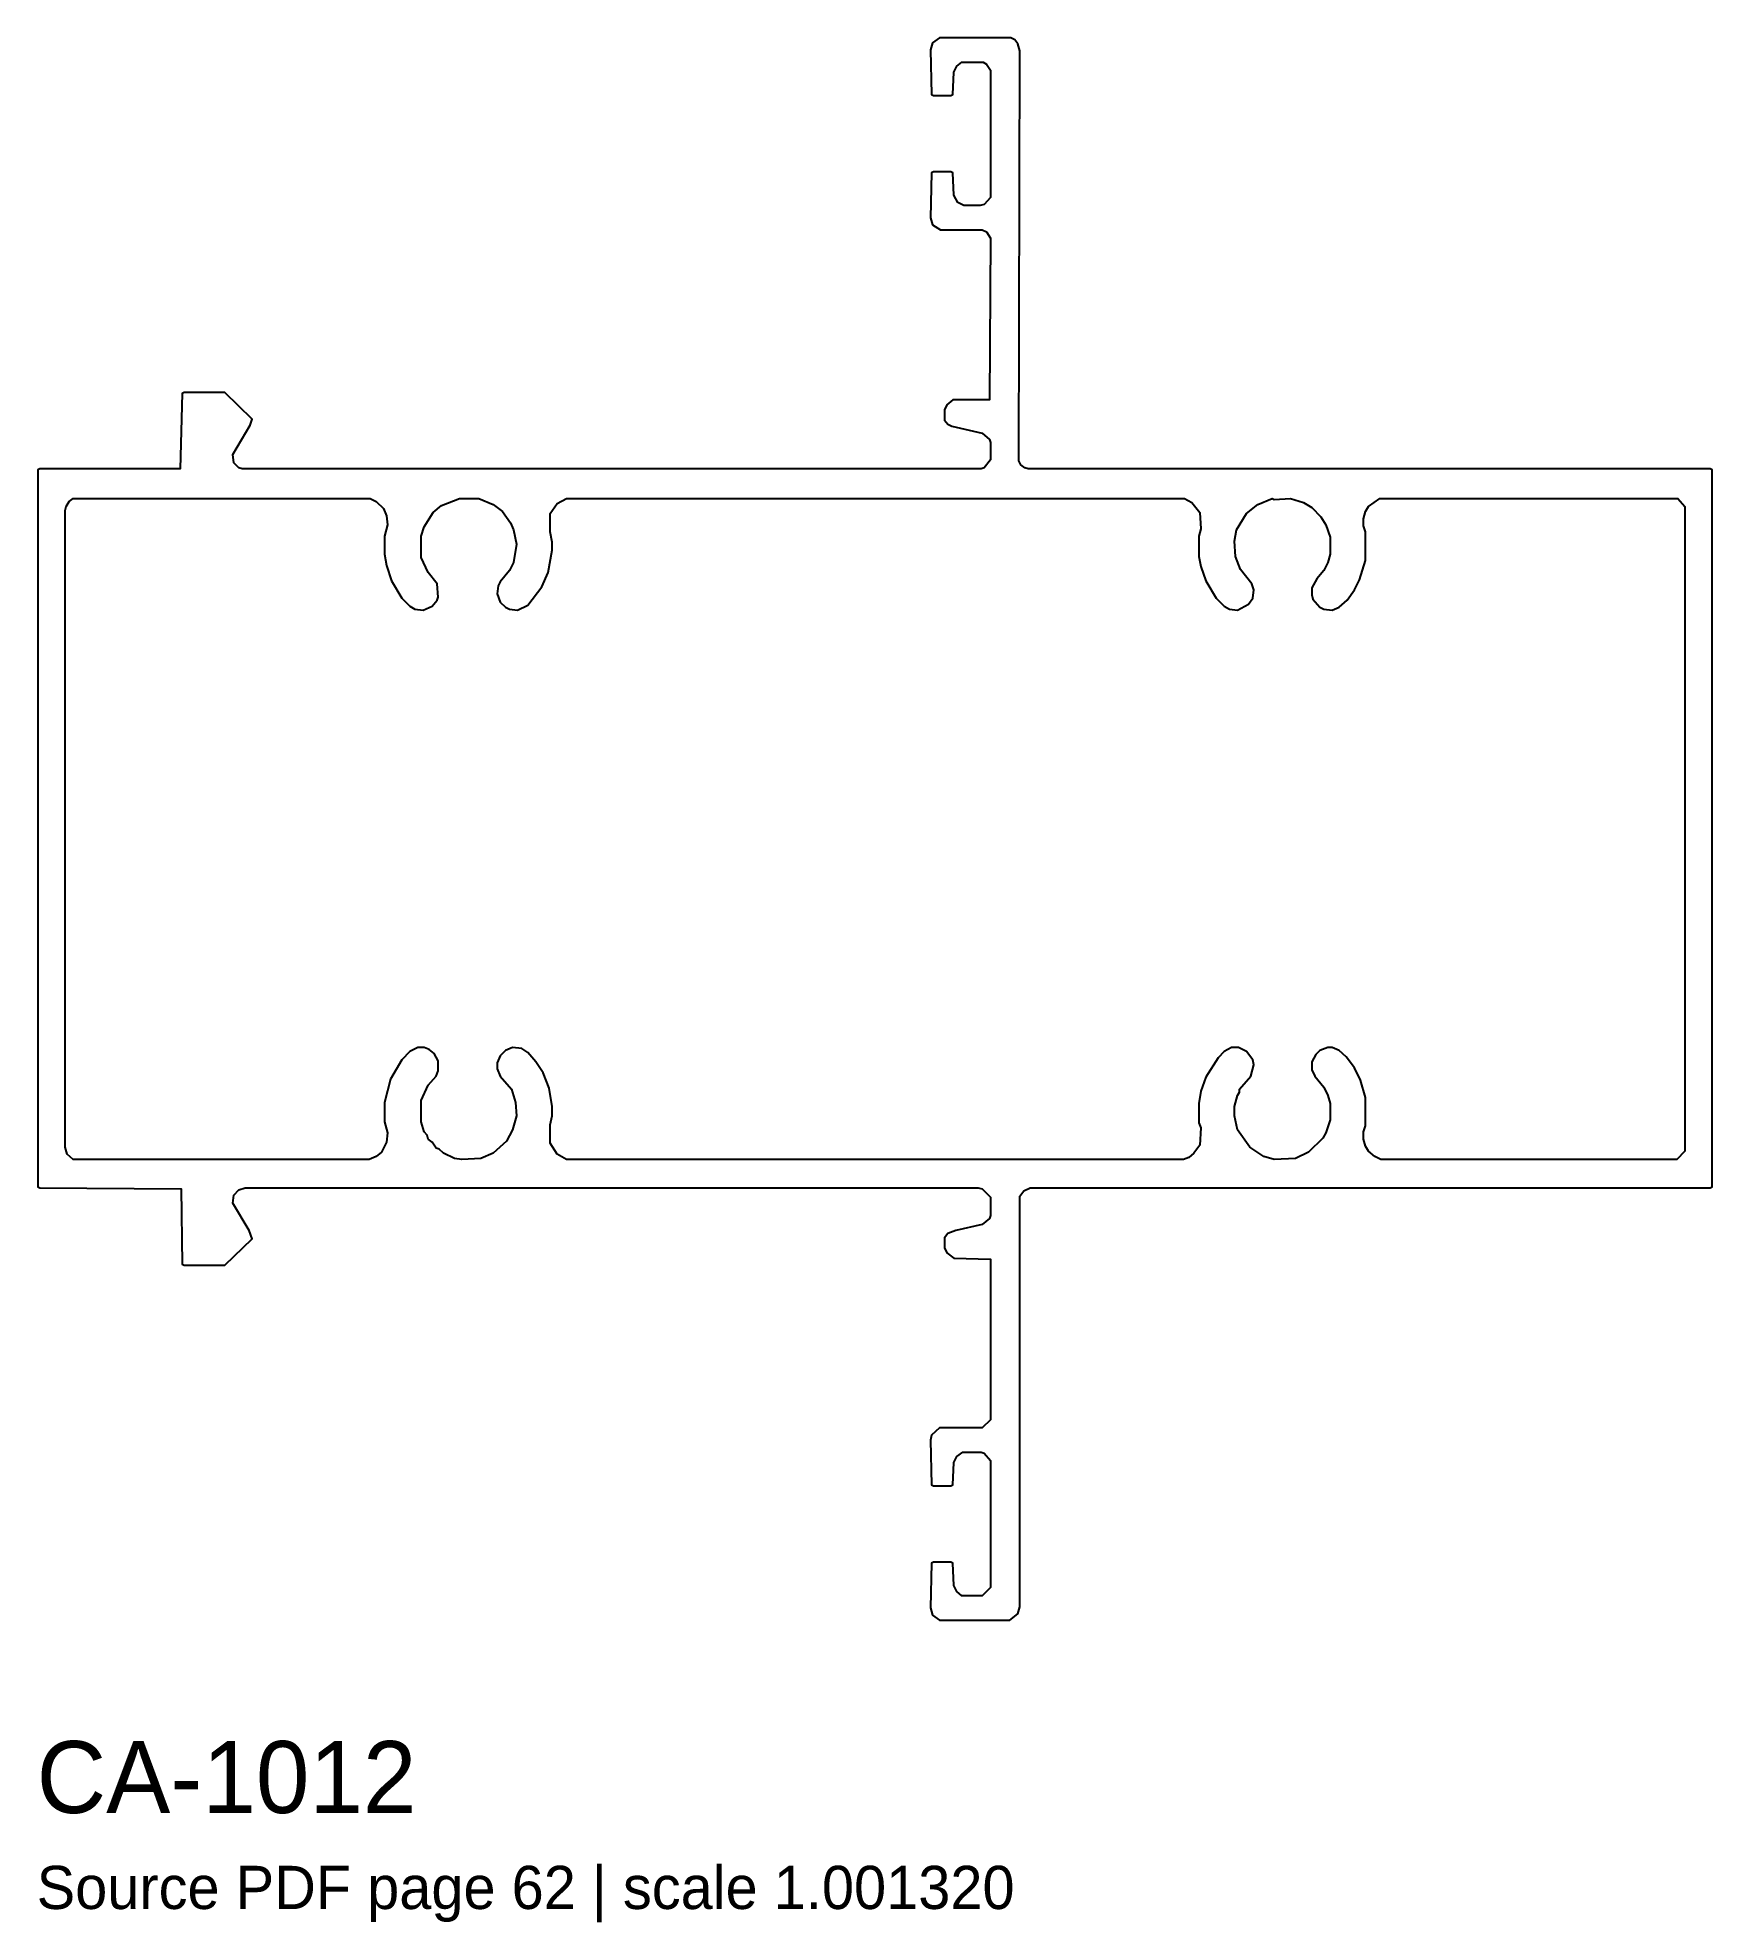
# Model space of a CAD drawing. Header units: millimetres. Extents: x 0 to 69.9, y -12.6 to 66.
import ezdxf

# ---------------------------------------------------------------- set-up
doc = ezdxf.new("R2010")
doc.units = ezdxf.units.MM
doc.layers.add('INFO', color=7, linetype='Continuous')
doc.layers.add('PROFILE', color=7, linetype='Continuous')

msp = doc.modelspace()

# ---------------------------------------------------------------- linework, layer by layer
at = {"layer": 'PROFILE'}
for points in [[(37.642, 66), (37.345, 65.788), (37.26, 65.491), (37.303, 63.626), (37.387, 63.584), (38.108, 63.584), (38.193, 63.626), (38.235, 64.559), (38.362, 64.813), (38.574, 64.983), (39.464, 64.983), (39.592, 64.898), (39.761, 64.644), (39.761, 59.345), (39.507, 59.048), (39.337, 59.006), (38.659, 59.006), (38.405, 59.133), (38.235, 59.43), (38.193, 60.362), (38.108, 60.405), (37.387, 60.405), (37.303, 60.362), (37.26, 58.497), (37.345, 58.2), (37.684, 57.988), (39.422, 57.988), (39.592, 57.904), (39.761, 57.649), (39.719, 50.909), (38.193, 50.909), (37.938, 50.697), (37.854, 50.486), (37.854, 50.062), (37.981, 49.892), (38.15, 49.807), (39.422, 49.511), (39.719, 49.256), (39.761, 49.129), (39.761, 48.408), (39.507, 48.069), (39.38, 48.027), (8.563, 48.027), (8.435, 48.069), (8.224, 48.281), (8.181, 48.62), (8.902, 49.85), (8.987, 50.104), (7.842, 51.206), (6.146, 51.206), (6.062, 51.164), (5.977, 48.027), (0.127, 48.027), (0.042, 47.985), (0.042, 18.1), (0.127, 18.058), (6.019, 18.015), (6.062, 14.879), (6.146, 14.836), (7.842, 14.836), (8.987, 15.938), (8.859, 16.277), (8.181, 17.422), (8.224, 17.761), (8.435, 17.973), (8.69, 18.058), (39.252, 18.058), (39.422, 18.015), (39.761, 17.676), (39.761, 16.913), (39.719, 16.786), (39.422, 16.532), (38.32, 16.277), (37.981, 16.15), (37.854, 15.981), (37.854, 15.557), (37.938, 15.345), (38.235, 15.133), (39.761, 15.091), (39.761, 8.393), (39.422, 8.054), (37.642, 8.054), (37.303, 7.757), (37.26, 7.545), (37.303, 5.68), (37.387, 5.638), (38.108, 5.638), (38.193, 5.68), (38.235, 6.613), (38.362, 6.867), (38.617, 7.037), (39.38, 7.037), (39.507, 6.994), (39.761, 6.697), (39.761, 1.399), (39.422, 1.06), (38.574, 1.06), (38.362, 1.229), (38.235, 1.484), (38.193, 2.416), (38.108, 2.459), (37.387, 2.459), (37.303, 2.416), (37.26, 0.551), (37.345, 0.254), (37.642, 0.042), (40.566, 0.042), (40.906, 0.297), (40.99, 0.593), (40.99, 17.719), (41.16, 17.931), (41.414, 18.058), (69.773, 18.058), (69.857, 18.1), (69.857, 47.985), (69.773, 48.027), (41.329, 48.027), (41.202, 48.069), (41.033, 48.197), (40.948, 48.366), (40.99, 65.449), (40.906, 65.746), (40.778, 65.915), (40.609, 66)], [(1.229, 46.459), (1.356, 46.671), (1.526, 46.798), (13.904, 46.798), (14.158, 46.671), (14.455, 46.374), (14.582, 46.077), (14.624, 45.696), (14.497, 45.229), (14.497, 44.466), (14.582, 44), (14.794, 43.364), (15.218, 42.644), (15.557, 42.304), (15.769, 42.177), (16.108, 42.135), (16.489, 42.304), (16.701, 42.559), (16.744, 42.686), (16.701, 43.237), (16.32, 43.703), (16.023, 44.339), (16.023, 45.229), (16.15, 45.611), (16.532, 46.204), (16.871, 46.501), (17.634, 46.798), (18.439, 46.798), (19.033, 46.543), (19.414, 46.247), (19.753, 45.78), (19.881, 45.484), (20.008, 44.89), (19.881, 44.127), (19.711, 43.788), (19.329, 43.322), (19.245, 43.152), (19.202, 42.813), (19.329, 42.474), (19.541, 42.262), (19.711, 42.177), (20.05, 42.135), (20.474, 42.347), (21.067, 43.11), (21.322, 43.703), (21.491, 44.636), (21.491, 44.975), (21.407, 45.399), (21.407, 46.162), (21.703, 46.586), (22.085, 46.798), (47.857, 46.798), (48.154, 46.628), (48.493, 46.204), (48.536, 45.526), (48.451, 45.229), (48.451, 44.382), (48.536, 43.958), (48.748, 43.364), (49.171, 42.644), (49.511, 42.304), (49.723, 42.177), (50.062, 42.135), (50.528, 42.389), (50.697, 42.644), (50.74, 42.983), (50.655, 43.237), (50.189, 43.83), (49.977, 44.382), (49.934, 45.017), (50.019, 45.484), (50.443, 46.162), (50.909, 46.543), (51.503, 46.798), (51.588, 46.755), (52.266, 46.798), (52.817, 46.628), (53.156, 46.416), (53.538, 46.035), (53.75, 45.696), (53.919, 45.187), (53.919, 44.466), (53.834, 44.127), (53.665, 43.788), (53.368, 43.449), (53.156, 43.067), (53.156, 42.771), (53.198, 42.601), (53.495, 42.262), (53.665, 42.177), (54.004, 42.135), (54.301, 42.262), (54.64, 42.559), (54.936, 42.983), (55.148, 43.407), (55.403, 44.212), (55.403, 45.399), (55.318, 45.653), (55.318, 45.95), (55.403, 46.247), (55.53, 46.459), (55.996, 46.798), (68.416, 46.798), (68.713, 46.459), (68.713, 19.584), (68.374, 19.245), (56.039, 19.245), (55.784, 19.372), (55.53, 19.584), (55.403, 19.796), (55.318, 20.092), (55.318, 20.389), (55.403, 20.644), (55.403, 21.83), (55.191, 22.551), (54.936, 23.06), (54.597, 23.526), (54.301, 23.78), (54.004, 23.908), (53.834, 23.908), (53.495, 23.78), (53.326, 23.611), (53.156, 23.314), (53.156, 22.975), (53.283, 22.721), (53.665, 22.254), (53.834, 21.915), (53.919, 21.576), (53.919, 20.898), (53.75, 20.347), (53.622, 20.135), (53.029, 19.541), (52.478, 19.287), (51.588, 19.245), (51.164, 19.372), (50.57, 19.753), (50.062, 20.474), (49.934, 21.067), (49.934, 21.449), (50.062, 21.915), (50.146, 22.042), (50.146, 22.17), (50.613, 22.721), (50.74, 23.187), (50.697, 23.399), (50.443, 23.738), (50.104, 23.908), (49.807, 23.908), (49.511, 23.738), (49.256, 23.484), (48.748, 22.678), (48.536, 22.085), (48.451, 21.576), (48.451, 20.771), (48.536, 20.559), (48.493, 19.838), (48.239, 19.499), (48.027, 19.329), (47.815, 19.245), (22.085, 19.245), (21.703, 19.457), (21.407, 19.923), (21.407, 20.686), (21.491, 21.067), (21.491, 21.449), (21.364, 22.212), (21.11, 22.848), (20.813, 23.314), (20.474, 23.696), (20.22, 23.865), (19.838, 23.908), (19.541, 23.78), (19.329, 23.568), (19.202, 23.272), (19.202, 23.017), (19.329, 22.721), (19.796, 22.17), (19.965, 21.618), (20.008, 21.067), (19.838, 20.474), (19.584, 20.008), (19.033, 19.499), (18.524, 19.287), (17.719, 19.245), (17.422, 19.287), (16.956, 19.499), (16.786, 19.669), (16.659, 19.711), (16.489, 19.965), (16.32, 20.092), (16.277, 20.262), (16.15, 20.389), (16.023, 20.813), (16.023, 21.703), (16.32, 22.339), (16.659, 22.721), (16.744, 22.933), (16.744, 23.356), (16.574, 23.653), (16.362, 23.823), (16.15, 23.908), (15.896, 23.908), (15.557, 23.738), (15.218, 23.399), (14.751, 22.593), (14.497, 21.618), (14.497, 20.813), (14.624, 20.347), (14.582, 19.965), (14.37, 19.541), (14.158, 19.372), (13.861, 19.245), (1.526, 19.245), (1.272, 19.457), (1.187, 19.753), (1.187, 46.289)]]:
    msp.add_lwpolyline(points, close=True, dxfattribs=at)

# ---------------------------------------------------------------- texts
at = {"layer": 'INFO'}
for s, height, p in [('CA-1012', 3, (0, -8)), ('Source PDF page 62 | scale 1.001320', 1.8, (0, -12))]:
    msp.add_text(s, height=height, dxfattribs=at).set_placement(p)

doc.saveas('drawing.dxf')
